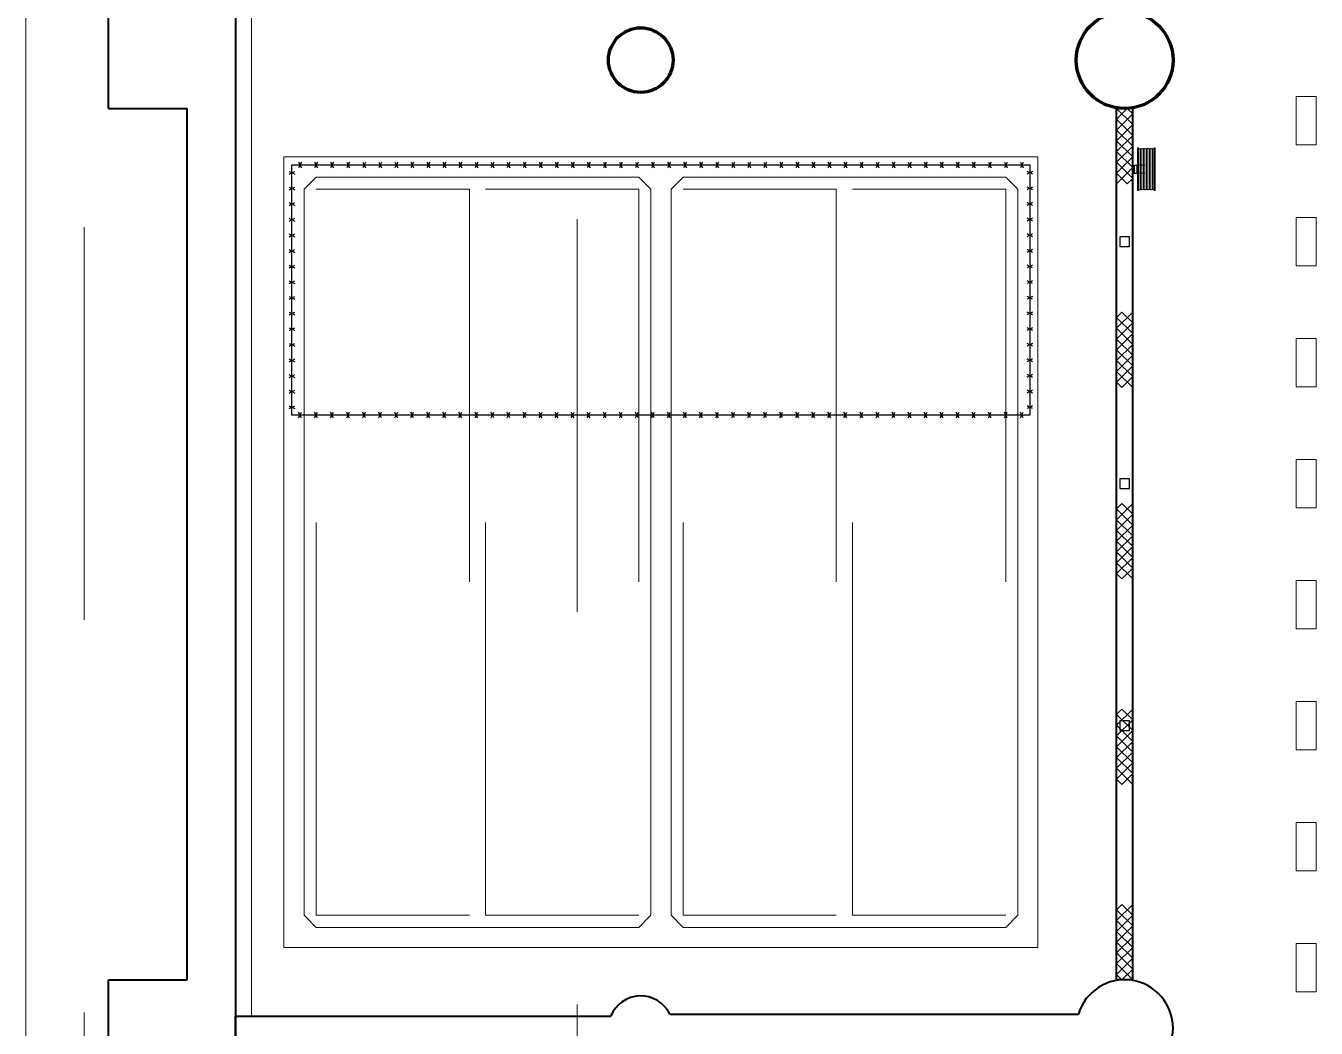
# Model space of a CAD drawing. Header units: metres. Extents: x 1807 to 3745, y 842 to 1968.
# Drawn here: x 3364.38 to 3380.38, y 1596 to 1608.42 of the extents above; entities that cross this region are included whole.
import ezdxf

# ---------------------------------------------------------------- set-up
doc = ezdxf.new("R2010")
doc.units = ezdxf.units.M
doc.header["$MEASUREMENT"] = 0
doc.linetypes.add('DGN1', pattern=[7.299439, 0, -7.299439])
doc.linetypes.add('DGN2', pattern=[9.732586, 4.866293, -4.866293])
doc.layers.add('Level 1', color=7, linetype='Continuous', lineweight=0)

msp = doc.modelspace()

# ---------------------------------------------------------------- linework, layer by layer
at = {"layer": 'Level 1', "color": 7, "linetype": 'DGN2', "lineweight": 0}
for p, q in [((3371.21, 1542.766), (3371.21, 1765.49)), ((3367.975, 1606.4), (3369.875, 1606.4)), ((3367.975, 1597.4), (3367.975, 1606.4)), ((3369.875, 1606.4), (3369.875, 1597.4)), ((3370.075, 1606.4), (3371.975, 1606.4)), ((3370.075, 1597.4), (3370.075, 1606.4)), ((3371.975, 1606.4), (3371.975, 1597.4)), ((3372.525, 1606.4), (3374.425, 1606.4)), ((3372.525, 1597.4), (3372.525, 1606.4)), ((3374.425, 1606.4), (3374.425, 1597.4)), ((3374.625, 1606.4), (3376.525, 1606.4)), ((3374.625, 1597.4), (3374.625, 1606.4)), ((3376.525, 1606.4), (3376.525, 1597.4)), ((3369.875, 1597.4), (3367.975, 1597.4)), ((3371.975, 1597.4), (3370.075, 1597.4)), ((3374.425, 1597.4), (3372.525, 1597.4)), ((3376.525, 1597.4), (3374.625, 1597.4))]:
    msp.add_line(p, q, dxfattribs=at)
at = {"layer": 'Level 1', "color": 7, "linetype": 'DGN2', "lineweight": 13}
msp.add_line((3365.1, 1761.65), (3365.1, 1536.741), dxfattribs=at)
at = {"layer": 'Level 1', "color": 7, "linetype": 'Continuous', "lineweight": 13}
for p, q in [((3364.375, 1537.239), (3364.375, 1657.425)), ((3378.159, 1606.383), (3378.159, 1606.913)), ((3378.159, 1606.913), (3378.173, 1606.913)), ((3378.173, 1606.913), (3378.173, 1606.383)), ((3378.364, 1606.383), (3378.364, 1606.913)), ((3378.364, 1606.913), (3378.379, 1606.913)), ((3378.379, 1606.913), (3378.379, 1606.383)), ((3367.575, 1606.8), (3376.925, 1606.8)), ((3367.575, 1597), (3367.575, 1606.8)), ((3376.925, 1606.8), (3376.925, 1597)), ((3367.825, 1606.4), (3367.975, 1606.55)), ((3367.825, 1597.4), (3367.825, 1606.4)), ((3367.975, 1606.55), (3371.975, 1606.55)), ((3371.975, 1606.55), (3372.125, 1606.4)), ((3372.125, 1606.4), (3372.125, 1597.4)), ((3372.375, 1606.4), (3372.525, 1606.55)), ((3372.375, 1597.4), (3372.375, 1606.4)), ((3372.525, 1606.55), (3376.525, 1606.55)), ((3376.525, 1606.55), (3376.675, 1606.4)), ((3376.675, 1606.4), (3376.675, 1597.4)), ((3378.173, 1606.383), (3378.159, 1606.383)), ((3378.379, 1606.383), (3378.364, 1606.383)), ((3367.975, 1597.25), (3367.825, 1597.4)), ((3372.125, 1597.4), (3371.975, 1597.25)), ((3372.525, 1597.25), (3372.375, 1597.4)), ((3376.675, 1597.4), (3376.525, 1597.25)), ((3371.975, 1597.25), (3367.975, 1597.25)), ((3376.525, 1597.25), (3372.525, 1597.25)), ((3376.925, 1597), (3367.575, 1597))]:
    msp.add_line(p, q, dxfattribs=at)
at = {"layer": 'Level 1', "color": 7, "linetype": 'Continuous', "lineweight": 40}
for p, q in [((3366.975, 1655.025), (3366.975, 1536.2)), ((3365.4, 1607.4), (3365.4, 1608.6)), ((3365.4, 1607.4), (3366.375, 1607.4)), ((3366.375, 1596.6), (3366.375, 1607.4)), ((3378.1, 1607.4), (3377.9, 1607.4)), ((3377.9, 1596.6), (3377.9, 1607.4)), ((3378.1, 1596.6), (3378.1, 1607.4)), ((3365.4, 1596.6), (3366.375, 1596.6)), ((3365.4, 1595.4), (3365.4, 1596.6)), ((3378.1, 1596.6), (3377.9, 1596.6)), ((3372.36, 1596.175), (3377.426, 1596.175)), ((3366.975, 1595.85), (3366.975, 1596.15)), ((3366.975, 1596.15), (3371.629, 1596.15))]:
    msp.add_line(p, q, dxfattribs=at)
at = {"layer": 'Level 1', "color": 7, "linetype": 'Continuous', "lineweight": 0}
for p, q in [((3367.175, 1631.9), (3367.175, 1596.15)), ((3380.125, 1607.55), (3380.375, 1607.55)), ((3380.125, 1606.95), (3380.125, 1607.55)), ((3380.375, 1607.55), (3380.375, 1606.95)), ((3377.9, 1607.4), (3378.1, 1607.2)), ((3378.033, 1607.4), (3377.9, 1607.267)), ((3378.1, 1607.333), (3378.033, 1607.4)), ((3377.9, 1607.133), (3378.1, 1607.333)), ((3377.9, 1607.267), (3378.1, 1607.067)), ((3378.1, 1607.2), (3377.9, 1607)), ((3378.1, 1606.933), (3377.9, 1607.133)), ((3378.1, 1607.067), (3377.9, 1606.867)), ((3377.9, 1607), (3378.1, 1606.8)), ((3377.9, 1606.733), (3378.1, 1606.933)), ((3378.177, 1606.893), (3378.177, 1606.403)), ((3378.196, 1606.893), (3378.196, 1606.403)), ((3378.214, 1606.893), (3378.214, 1606.403)), ((3378.233, 1606.893), (3378.233, 1606.403)), ((3378.251, 1606.89), (3378.251, 1606.403)), ((3378.251, 1606.89), (3378.251, 1606.403)), ((3378.27, 1606.893), (3378.27, 1606.403)), ((3378.288, 1606.893), (3378.288, 1606.403)), ((3378.307, 1606.893), (3378.307, 1606.403)), ((3378.326, 1606.893), (3378.326, 1606.403)), ((3378.344, 1606.893), (3378.344, 1606.403)), ((3378.363, 1606.893), (3378.363, 1606.403)), ((3380.375, 1606.95), (3380.125, 1606.95)), ((3377.9, 1606.867), (3378.1, 1606.667)), ((3378.1, 1606.8), (3377.9, 1606.6)), ((3378.1, 1606.533), (3377.9, 1606.733)), ((3378.1, 1606.667), (3377.9, 1606.467)), ((3377.9, 1606.6), (3378.033, 1606.467)), ((3378.033, 1606.467), (3378.1, 1606.533)), ((3380.125, 1606.05), (3380.375, 1606.05)), ((3380.125, 1605.45), (3380.125, 1606.05)), ((3380.375, 1606.05), (3380.375, 1605.45)), ((3380.375, 1605.45), (3380.125, 1605.45)), ((3377.967, 1604.876), (3377.9, 1604.809)), ((3377.9, 1604.676), (3378.1, 1604.876)), ((3377.9, 1604.809), (3378.1, 1604.609)), ((3378.1, 1604.742), (3377.967, 1604.876)), ((3377.9, 1604.542), (3378.1, 1604.742)), ((3378.1, 1604.476), (3377.9, 1604.676)), ((3378.1, 1604.609), (3377.9, 1604.409)), ((3378.1, 1604.342), (3377.9, 1604.542)), ((3380.125, 1604.55), (3380.375, 1604.55)), ((3380.125, 1603.95), (3380.125, 1604.55)), ((3380.375, 1604.55), (3380.375, 1603.95)), ((3377.9, 1604.276), (3378.1, 1604.476)), ((3377.9, 1604.409), (3378.1, 1604.209)), ((3377.9, 1604.142), (3378.1, 1604.342)), ((3378.1, 1604.076), (3377.9, 1604.276)), ((3378.1, 1604.209), (3377.9, 1604.009)), ((3378.1, 1603.942), (3377.9, 1604.142)), ((3377.9, 1604.009), (3377.967, 1603.942)), ((3377.967, 1603.942), (3378.1, 1604.076)), ((3380.375, 1603.95), (3380.125, 1603.95)), ((3380.125, 1603.05), (3380.375, 1603.05)), ((3380.125, 1602.45), (3380.125, 1603.05)), ((3380.375, 1603.05), (3380.375, 1602.45)), ((3377.967, 1602.503), (3377.9, 1602.437)), ((3377.9, 1602.303), (3378.1, 1602.503)), ((3377.9, 1602.437), (3378.1, 1602.236)), ((3378.1, 1602.37), (3377.967, 1602.503)), ((3380.375, 1602.45), (3380.125, 1602.45)), ((3377.9, 1602.17), (3378.1, 1602.37)), ((3378.1, 1602.103), (3377.9, 1602.303)), ((3378.1, 1602.236), (3377.9, 1602.036)), ((3378.1, 1601.97), (3377.9, 1602.17)), ((3377.9, 1601.903), (3378.1, 1602.103)), ((3377.9, 1602.036), (3378.1, 1601.836)), ((3377.9, 1601.77), (3378.1, 1601.97)), ((3378.1, 1601.703), (3377.9, 1601.903)), ((3378.1, 1601.836), (3377.9, 1601.637)), ((3378.1, 1601.57), (3377.9, 1601.77)), ((3377.9, 1601.637), (3377.967, 1601.57)), ((3377.967, 1601.57), (3378.1, 1601.703)), ((3380.125, 1601.55), (3380.375, 1601.55)), ((3380.125, 1600.95), (3380.125, 1601.55)), ((3380.375, 1601.55), (3380.375, 1600.95)), ((3380.375, 1600.95), (3380.125, 1600.95)), ((3380.125, 1600.05), (3380.375, 1600.05)), ((3380.125, 1599.45), (3380.125, 1600.05)), ((3380.375, 1600.05), (3380.375, 1599.45)), ((3377.967, 1599.955), (3377.9, 1599.888)), ((3377.9, 1599.755), (3378.1, 1599.955)), ((3377.9, 1599.888), (3378.1, 1599.688)), ((3378.1, 1599.822), (3377.967, 1599.955)), ((3377.9, 1599.622), (3378.1, 1599.822)), ((3378.1, 1599.555), (3377.9, 1599.755)), ((3378.1, 1599.688), (3377.9, 1599.488)), ((3378.1, 1599.422), (3377.9, 1599.622)), ((3377.9, 1599.355), (3378.1, 1599.555)), ((3377.9, 1599.488), (3378.1, 1599.288)), ((3377.9, 1599.222), (3378.1, 1599.422)), ((3380.375, 1599.45), (3380.125, 1599.45)), ((3378.1, 1599.155), (3377.9, 1599.355)), ((3378.1, 1599.288), (3377.9, 1599.088)), ((3378.1, 1599.022), (3377.9, 1599.222)), ((3377.9, 1599.088), (3377.967, 1599.022)), ((3377.967, 1599.022), (3378.1, 1599.155)), ((3380.125, 1598.55), (3380.375, 1598.55)), ((3380.125, 1597.95), (3380.125, 1598.55)), ((3380.375, 1598.55), (3380.375, 1597.95)), ((3380.375, 1597.95), (3380.125, 1597.95)), ((3377.967, 1597.533), (3377.9, 1597.467)), ((3377.9, 1597.333), (3378.1, 1597.533)), ((3377.9, 1597.467), (3378.1, 1597.267)), ((3378.1, 1597.4), (3377.967, 1597.533)), ((3377.9, 1597.2), (3378.1, 1597.4)), ((3378.1, 1597.133), (3377.9, 1597.333)), ((3378.1, 1597.267), (3377.9, 1597.067)), ((3378.1, 1597), (3377.9, 1597.2)), ((3377.9, 1596.933), (3378.1, 1597.133)), ((3377.9, 1597.067), (3378.1, 1596.867)), ((3377.9, 1596.8), (3378.1, 1597)), ((3380.125, 1597.05), (3380.375, 1597.05)), ((3380.125, 1596.45), (3380.125, 1597.05)), ((3380.375, 1597.05), (3380.375, 1596.45)), ((3378.1, 1596.733), (3377.9, 1596.933)), ((3378.1, 1596.867), (3377.9, 1596.667)), ((3378.1, 1596.6), (3377.9, 1596.8)), ((3377.9, 1596.667), (3377.967, 1596.6)), ((3377.967, 1596.6), (3378.1, 1596.733)), ((3380.375, 1596.45), (3380.125, 1596.45))]:
    msp.add_line(p, q, dxfattribs=at)
at = {"layer": 'Level 1', "color": 7, "linetype": 'Continuous', "lineweight": 30}
for p, q in [((3367.757, 1606.734), (3367.772, 1606.708)), ((3367.792, 1606.734), (3367.777, 1606.708)), ((3367.956, 1606.734), (3367.971, 1606.708)), ((3367.991, 1606.734), (3367.976, 1606.708)), ((3368.155, 1606.734), (3368.17, 1606.708)), ((3368.19, 1606.734), (3368.175, 1606.708)), ((3368.354, 1606.734), (3368.369, 1606.708)), ((3368.389, 1606.734), (3368.374, 1606.708)), ((3368.553, 1606.734), (3368.567, 1606.708)), ((3368.588, 1606.734), (3368.573, 1606.708)), ((3368.751, 1606.734), (3368.766, 1606.708)), ((3368.787, 1606.734), (3368.772, 1606.708)), ((3368.95, 1606.734), (3368.965, 1606.708)), ((3368.986, 1606.734), (3368.971, 1606.708)), ((3369.149, 1606.734), (3369.164, 1606.708)), ((3369.184, 1606.734), (3369.17, 1606.708)), ((3369.348, 1606.734), (3369.363, 1606.708)), ((3369.383, 1606.734), (3369.368, 1606.708)), ((3369.547, 1606.734), (3369.562, 1606.708)), ((3369.582, 1606.734), (3369.567, 1606.708)), ((3369.746, 1606.734), (3369.761, 1606.708)), ((3369.781, 1606.734), (3369.766, 1606.708)), ((3369.945, 1606.734), (3369.96, 1606.708)), ((3369.98, 1606.734), (3369.965, 1606.708)), ((3370.144, 1606.734), (3370.159, 1606.708)), ((3370.179, 1606.734), (3370.164, 1606.708)), ((3370.343, 1606.734), (3370.358, 1606.708)), ((3370.378, 1606.734), (3370.363, 1606.708)), ((3370.542, 1606.734), (3370.557, 1606.708)), ((3370.577, 1606.734), (3370.562, 1606.708)), ((3370.741, 1606.734), (3370.755, 1606.708)), ((3370.776, 1606.734), (3370.761, 1606.708)), ((3370.939, 1606.734), (3370.954, 1606.708)), ((3370.975, 1606.734), (3370.96, 1606.708)), ((3371.138, 1606.734), (3371.153, 1606.708)), ((3371.174, 1606.734), (3371.159, 1606.708)), ((3371.337, 1606.734), (3371.352, 1606.708)), ((3371.372, 1606.734), (3371.358, 1606.708)), ((3371.536, 1606.734), (3371.551, 1606.708)), ((3371.571, 1606.734), (3371.556, 1606.708)), ((3371.735, 1606.734), (3371.75, 1606.708)), ((3371.77, 1606.734), (3371.755, 1606.708)), ((3371.934, 1606.734), (3371.949, 1606.708)), ((3371.969, 1606.734), (3371.954, 1606.708)), ((3372.133, 1606.734), (3372.148, 1606.708)), ((3372.168, 1606.734), (3372.153, 1606.708)), ((3372.332, 1606.734), (3372.347, 1606.708)), ((3372.367, 1606.734), (3372.352, 1606.708)), ((3372.531, 1606.734), (3372.546, 1606.708)), ((3372.566, 1606.734), (3372.551, 1606.708)), ((3372.73, 1606.734), (3372.745, 1606.708)), ((3372.765, 1606.734), (3372.75, 1606.708)), ((3372.929, 1606.734), (3372.944, 1606.708)), ((3372.964, 1606.734), (3372.949, 1606.708)), ((3373.128, 1606.734), (3373.142, 1606.708)), ((3373.163, 1606.734), (3373.148, 1606.708)), ((3373.326, 1606.734), (3373.341, 1606.708)), ((3373.362, 1606.734), (3373.347, 1606.708)), ((3373.525, 1606.734), (3373.54, 1606.708)), ((3373.561, 1606.734), (3373.546, 1606.708)), ((3373.724, 1606.734), (3373.739, 1606.708)), ((3373.759, 1606.734), (3373.745, 1606.708)), ((3373.923, 1606.734), (3373.938, 1606.708)), ((3373.958, 1606.734), (3373.943, 1606.708)), ((3374.122, 1606.734), (3374.137, 1606.708)), ((3374.157, 1606.734), (3374.142, 1606.708)), ((3374.321, 1606.734), (3374.336, 1606.708)), ((3374.356, 1606.734), (3374.341, 1606.708)), ((3374.52, 1606.734), (3374.535, 1606.708)), ((3374.555, 1606.734), (3374.54, 1606.708)), ((3374.719, 1606.734), (3374.734, 1606.708)), ((3374.754, 1606.734), (3374.739, 1606.708)), ((3374.918, 1606.734), (3374.933, 1606.708)), ((3374.953, 1606.734), (3374.938, 1606.708)), ((3375.117, 1606.734), (3375.132, 1606.708)), ((3375.152, 1606.734), (3375.137, 1606.708)), ((3375.316, 1606.734), (3375.33, 1606.708)), ((3375.351, 1606.734), (3375.336, 1606.708)), ((3375.514, 1606.734), (3375.529, 1606.708)), ((3375.55, 1606.734), (3375.535, 1606.708)), ((3375.713, 1606.734), (3375.728, 1606.708)), ((3375.749, 1606.734), (3375.734, 1606.708)), ((3375.912, 1606.734), (3375.927, 1606.708)), ((3375.947, 1606.734), (3375.933, 1606.708)), ((3376.111, 1606.734), (3376.126, 1606.708)), ((3376.146, 1606.734), (3376.131, 1606.708)), ((3376.31, 1606.734), (3376.325, 1606.708)), ((3376.345, 1606.734), (3376.33, 1606.708)), ((3376.509, 1606.734), (3376.524, 1606.708)), ((3376.544, 1606.734), (3376.529, 1606.708)), ((3376.708, 1606.734), (3376.723, 1606.708)), ((3376.743, 1606.734), (3376.728, 1606.708)), ((3367.641, 1606.62), (3367.667, 1606.606)), ((3367.641, 1606.586), (3367.667, 1606.601)), ((3367.667, 1606.606), (3367.683, 1606.606)), ((3367.667, 1606.601), (3367.683, 1606.601)), ((3367.675, 1606.7), (3376.825, 1606.7)), ((3367.675, 1603.6), (3367.675, 1606.7)), ((3367.683, 1606.606), (3367.709, 1606.62)), ((3367.683, 1606.601), (3367.709, 1606.586)), ((3367.772, 1606.692), (3367.757, 1606.666)), ((3367.772, 1606.708), (3367.772, 1606.692)), ((3367.777, 1606.708), (3367.777, 1606.692)), ((3367.777, 1606.692), (3367.792, 1606.666)), ((3367.971, 1606.692), (3367.956, 1606.666)), ((3367.971, 1606.708), (3367.971, 1606.692)), ((3367.976, 1606.708), (3367.976, 1606.692)), ((3367.976, 1606.692), (3367.991, 1606.666)), ((3368.17, 1606.692), (3368.155, 1606.666)), ((3368.17, 1606.708), (3368.17, 1606.692)), ((3368.175, 1606.708), (3368.175, 1606.692)), ((3368.175, 1606.692), (3368.19, 1606.666)), ((3368.369, 1606.692), (3368.354, 1606.666)), ((3368.369, 1606.708), (3368.369, 1606.692)), ((3368.374, 1606.708), (3368.374, 1606.692)), ((3368.374, 1606.692), (3368.389, 1606.666)), ((3368.567, 1606.692), (3368.553, 1606.666)), ((3368.567, 1606.708), (3368.567, 1606.692)), ((3368.573, 1606.708), (3368.573, 1606.692)), ((3368.573, 1606.692), (3368.588, 1606.666)), ((3368.766, 1606.692), (3368.751, 1606.666)), ((3368.766, 1606.708), (3368.766, 1606.692)), ((3368.772, 1606.708), (3368.772, 1606.692)), ((3368.772, 1606.692), (3368.787, 1606.666)), ((3368.965, 1606.692), (3368.95, 1606.666)), ((3368.965, 1606.708), (3368.965, 1606.692)), ((3368.971, 1606.708), (3368.971, 1606.692)), ((3368.971, 1606.692), (3368.986, 1606.666)), ((3369.164, 1606.692), (3369.149, 1606.666)), ((3369.164, 1606.708), (3369.164, 1606.692)), ((3369.17, 1606.708), (3369.17, 1606.692)), ((3369.17, 1606.692), (3369.184, 1606.666)), ((3369.363, 1606.692), (3369.348, 1606.666)), ((3369.363, 1606.708), (3369.363, 1606.692)), ((3369.368, 1606.708), (3369.368, 1606.692)), ((3369.368, 1606.692), (3369.383, 1606.666)), ((3369.562, 1606.692), (3369.547, 1606.666)), ((3369.562, 1606.708), (3369.562, 1606.692)), ((3369.567, 1606.708), (3369.567, 1606.692)), ((3369.567, 1606.692), (3369.582, 1606.666)), ((3369.761, 1606.692), (3369.746, 1606.666)), ((3369.761, 1606.708), (3369.761, 1606.692)), ((3369.766, 1606.708), (3369.766, 1606.692)), ((3369.766, 1606.692), (3369.781, 1606.666)), ((3369.96, 1606.692), (3369.945, 1606.666)), ((3369.96, 1606.708), (3369.96, 1606.692)), ((3369.965, 1606.708), (3369.965, 1606.692)), ((3369.965, 1606.692), (3369.98, 1606.666)), ((3370.159, 1606.692), (3370.144, 1606.666)), ((3370.159, 1606.708), (3370.159, 1606.692)), ((3370.164, 1606.708), (3370.164, 1606.692)), ((3370.164, 1606.692), (3370.179, 1606.666)), ((3370.358, 1606.692), (3370.343, 1606.666)), ((3370.358, 1606.708), (3370.358, 1606.692)), ((3370.363, 1606.708), (3370.363, 1606.692)), ((3370.363, 1606.692), (3370.378, 1606.666)), ((3370.557, 1606.692), (3370.542, 1606.666)), ((3370.557, 1606.708), (3370.557, 1606.692)), ((3370.562, 1606.708), (3370.562, 1606.692)), ((3370.562, 1606.692), (3370.577, 1606.666)), ((3370.755, 1606.692), (3370.741, 1606.666)), ((3370.755, 1606.708), (3370.755, 1606.692)), ((3370.761, 1606.708), (3370.761, 1606.692)), ((3370.761, 1606.692), (3370.776, 1606.666)), ((3370.954, 1606.692), (3370.939, 1606.666)), ((3370.954, 1606.708), (3370.954, 1606.692)), ((3370.96, 1606.708), (3370.96, 1606.692)), ((3370.96, 1606.692), (3370.975, 1606.666)), ((3371.153, 1606.692), (3371.138, 1606.666)), ((3371.153, 1606.708), (3371.153, 1606.692)), ((3371.159, 1606.708), (3371.159, 1606.692)), ((3371.159, 1606.692), (3371.174, 1606.666)), ((3371.352, 1606.692), (3371.337, 1606.666)), ((3371.352, 1606.708), (3371.352, 1606.692)), ((3371.358, 1606.708), (3371.358, 1606.692)), ((3371.358, 1606.692), (3371.372, 1606.666)), ((3371.551, 1606.692), (3371.536, 1606.666)), ((3371.551, 1606.708), (3371.551, 1606.692)), ((3371.556, 1606.708), (3371.556, 1606.692)), ((3371.556, 1606.692), (3371.571, 1606.666)), ((3371.75, 1606.692), (3371.735, 1606.666)), ((3371.75, 1606.708), (3371.75, 1606.692)), ((3371.755, 1606.708), (3371.755, 1606.692)), ((3371.755, 1606.692), (3371.77, 1606.666)), ((3371.949, 1606.692), (3371.934, 1606.666)), ((3371.949, 1606.708), (3371.949, 1606.692)), ((3371.954, 1606.708), (3371.954, 1606.692)), ((3371.954, 1606.692), (3371.969, 1606.666)), ((3372.148, 1606.692), (3372.133, 1606.666)), ((3372.148, 1606.708), (3372.148, 1606.692)), ((3372.153, 1606.708), (3372.153, 1606.692)), ((3372.153, 1606.692), (3372.168, 1606.666)), ((3372.347, 1606.692), (3372.332, 1606.666)), ((3372.347, 1606.708), (3372.347, 1606.692)), ((3372.352, 1606.708), (3372.352, 1606.692)), ((3372.352, 1606.692), (3372.367, 1606.666)), ((3372.546, 1606.692), (3372.531, 1606.666)), ((3372.546, 1606.708), (3372.546, 1606.692)), ((3372.551, 1606.708), (3372.551, 1606.692)), ((3372.551, 1606.692), (3372.566, 1606.666)), ((3372.745, 1606.692), (3372.73, 1606.666)), ((3372.745, 1606.708), (3372.745, 1606.692)), ((3372.75, 1606.708), (3372.75, 1606.692)), ((3372.75, 1606.692), (3372.765, 1606.666)), ((3372.944, 1606.692), (3372.929, 1606.666)), ((3372.944, 1606.708), (3372.944, 1606.692)), ((3372.949, 1606.708), (3372.949, 1606.692)), ((3372.949, 1606.692), (3372.964, 1606.666)), ((3373.142, 1606.692), (3373.128, 1606.666)), ((3373.142, 1606.708), (3373.142, 1606.692)), ((3373.148, 1606.708), (3373.148, 1606.692)), ((3373.148, 1606.692), (3373.163, 1606.666)), ((3373.341, 1606.692), (3373.326, 1606.666)), ((3373.341, 1606.708), (3373.341, 1606.692)), ((3373.347, 1606.708), (3373.347, 1606.692)), ((3373.347, 1606.692), (3373.362, 1606.666)), ((3373.54, 1606.692), (3373.525, 1606.666)), ((3373.54, 1606.708), (3373.54, 1606.692)), ((3373.546, 1606.708), (3373.546, 1606.692)), ((3373.546, 1606.692), (3373.561, 1606.666)), ((3373.739, 1606.692), (3373.724, 1606.666)), ((3373.739, 1606.708), (3373.739, 1606.692)), ((3373.745, 1606.708), (3373.745, 1606.692)), ((3373.745, 1606.692), (3373.759, 1606.666)), ((3373.938, 1606.692), (3373.923, 1606.666)), ((3373.938, 1606.708), (3373.938, 1606.692)), ((3373.943, 1606.708), (3373.943, 1606.692)), ((3373.943, 1606.692), (3373.958, 1606.666)), ((3374.137, 1606.692), (3374.122, 1606.666)), ((3374.137, 1606.708), (3374.137, 1606.692)), ((3374.142, 1606.708), (3374.142, 1606.692)), ((3374.142, 1606.692), (3374.157, 1606.666)), ((3374.336, 1606.692), (3374.321, 1606.666)), ((3374.336, 1606.708), (3374.336, 1606.692)), ((3374.341, 1606.708), (3374.341, 1606.692)), ((3374.341, 1606.692), (3374.356, 1606.666)), ((3374.535, 1606.692), (3374.52, 1606.666)), ((3374.535, 1606.708), (3374.535, 1606.692)), ((3374.54, 1606.708), (3374.54, 1606.692)), ((3374.54, 1606.692), (3374.555, 1606.666)), ((3374.734, 1606.692), (3374.719, 1606.666)), ((3374.734, 1606.708), (3374.734, 1606.692)), ((3374.739, 1606.708), (3374.739, 1606.692)), ((3374.739, 1606.692), (3374.754, 1606.666)), ((3374.933, 1606.692), (3374.918, 1606.666)), ((3374.933, 1606.708), (3374.933, 1606.692)), ((3374.938, 1606.708), (3374.938, 1606.692)), ((3374.938, 1606.692), (3374.953, 1606.666)), ((3375.132, 1606.692), (3375.117, 1606.666)), ((3375.132, 1606.708), (3375.132, 1606.692)), ((3375.137, 1606.708), (3375.137, 1606.692)), ((3375.137, 1606.692), (3375.152, 1606.666)), ((3375.33, 1606.692), (3375.316, 1606.666)), ((3375.33, 1606.708), (3375.33, 1606.692)), ((3375.336, 1606.708), (3375.336, 1606.692)), ((3375.336, 1606.692), (3375.351, 1606.666)), ((3375.529, 1606.692), (3375.514, 1606.666)), ((3375.529, 1606.708), (3375.529, 1606.692)), ((3375.535, 1606.708), (3375.535, 1606.692)), ((3375.535, 1606.692), (3375.55, 1606.666)), ((3375.728, 1606.692), (3375.713, 1606.666)), ((3375.728, 1606.708), (3375.728, 1606.692)), ((3375.734, 1606.708), (3375.734, 1606.692)), ((3375.734, 1606.692), (3375.749, 1606.666)), ((3375.927, 1606.692), (3375.912, 1606.666)), ((3375.927, 1606.708), (3375.927, 1606.692)), ((3375.933, 1606.708), (3375.933, 1606.692)), ((3375.933, 1606.692), (3375.947, 1606.666)), ((3376.126, 1606.692), (3376.111, 1606.666)), ((3376.126, 1606.708), (3376.126, 1606.692)), ((3376.131, 1606.708), (3376.131, 1606.692)), ((3376.131, 1606.692), (3376.146, 1606.666)), ((3376.325, 1606.692), (3376.31, 1606.666)), ((3376.325, 1606.708), (3376.325, 1606.692)), ((3376.33, 1606.708), (3376.33, 1606.692)), ((3376.33, 1606.692), (3376.345, 1606.666)), ((3376.524, 1606.692), (3376.509, 1606.666)), ((3376.524, 1606.708), (3376.524, 1606.692)), ((3376.529, 1606.708), (3376.529, 1606.692)), ((3376.529, 1606.692), (3376.544, 1606.666)), ((3376.723, 1606.692), (3376.708, 1606.666)), ((3376.723, 1606.708), (3376.723, 1606.692)), ((3376.728, 1606.708), (3376.728, 1606.692)), ((3376.728, 1606.692), (3376.743, 1606.666)), ((3376.817, 1606.606), (3376.791, 1606.62)), ((3376.817, 1606.601), (3376.791, 1606.586)), ((3376.833, 1606.606), (3376.817, 1606.606)), ((3376.833, 1606.601), (3376.817, 1606.601)), ((3376.825, 1606.7), (3376.825, 1603.6)), ((3376.859, 1606.62), (3376.833, 1606.606)), ((3376.859, 1606.586), (3376.833, 1606.601)), ((3378.124, 1606.596), (3378.124, 1606.698)), ((3378.124, 1606.698), (3378.153, 1606.698)), ((3378.153, 1606.596), (3378.124, 1606.596)), ((3378.153, 1606.698), (3378.153, 1606.596)), ((3367.641, 1606.427), (3367.667, 1606.412)), ((3367.641, 1606.392), (3367.667, 1606.407)), ((3367.667, 1606.412), (3367.683, 1606.412)), ((3367.667, 1606.407), (3367.683, 1606.407)), ((3367.683, 1606.412), (3367.709, 1606.427)), ((3367.683, 1606.407), (3367.709, 1606.392)), ((3376.817, 1606.412), (3376.791, 1606.427)), ((3376.817, 1606.407), (3376.791, 1606.392)), ((3376.833, 1606.412), (3376.817, 1606.412)), ((3376.833, 1606.407), (3376.817, 1606.407)), ((3376.859, 1606.427), (3376.833, 1606.412)), ((3376.859, 1606.392), (3376.833, 1606.407)), ((3367.641, 1606.233), (3367.667, 1606.218)), ((3367.641, 1606.198), (3367.667, 1606.213)), ((3367.667, 1606.218), (3367.683, 1606.218)), ((3367.667, 1606.213), (3367.683, 1606.213)), ((3367.683, 1606.218), (3367.709, 1606.233)), ((3367.683, 1606.213), (3367.709, 1606.198)), ((3376.817, 1606.218), (3376.791, 1606.233)), ((3376.817, 1606.213), (3376.791, 1606.198)), ((3376.833, 1606.218), (3376.817, 1606.218)), ((3376.833, 1606.213), (3376.817, 1606.213)), ((3376.859, 1606.233), (3376.833, 1606.218)), ((3376.859, 1606.198), (3376.833, 1606.213)), ((3367.641, 1606.039), (3367.667, 1606.024)), ((3367.641, 1606.005), (3367.667, 1606.019)), ((3367.667, 1606.024), (3367.683, 1606.024)), ((3367.667, 1606.019), (3367.683, 1606.019)), ((3367.683, 1606.024), (3367.709, 1606.039)), ((3367.683, 1606.019), (3367.709, 1606.005)), ((3376.817, 1606.024), (3376.791, 1606.039)), ((3376.817, 1606.019), (3376.791, 1606.005)), ((3376.833, 1606.024), (3376.817, 1606.024)), ((3376.833, 1606.019), (3376.817, 1606.019)), ((3376.859, 1606.039), (3376.833, 1606.024)), ((3376.859, 1606.005), (3376.833, 1606.019)), ((3367.641, 1605.845), (3367.667, 1605.831)), ((3367.641, 1605.811), (3367.667, 1605.826)), ((3367.667, 1605.831), (3367.683, 1605.831)), ((3367.667, 1605.826), (3367.683, 1605.826)), ((3367.683, 1605.831), (3367.709, 1605.845)), ((3367.683, 1605.826), (3367.709, 1605.811)), ((3376.817, 1605.831), (3376.791, 1605.845)), ((3376.817, 1605.826), (3376.791, 1605.811)), ((3376.833, 1605.831), (3376.817, 1605.831)), ((3376.833, 1605.826), (3376.817, 1605.826)), ((3376.859, 1605.845), (3376.833, 1605.831)), ((3376.859, 1605.811), (3376.833, 1605.826)), ((3378.06, 1605.81), (3377.94, 1605.81)), ((3377.94, 1605.81), (3377.94, 1605.69)), ((3378.06, 1605.69), (3378.06, 1605.81)), ((3367.641, 1605.652), (3367.667, 1605.637)), ((3367.641, 1605.617), (3367.667, 1605.632)), ((3367.667, 1605.637), (3367.683, 1605.637)), ((3367.667, 1605.632), (3367.683, 1605.632)), ((3367.683, 1605.637), (3367.709, 1605.652)), ((3367.683, 1605.632), (3367.709, 1605.617)), ((3376.817, 1605.637), (3376.791, 1605.652)), ((3376.817, 1605.632), (3376.791, 1605.617)), ((3376.833, 1605.637), (3376.817, 1605.637)), ((3376.833, 1605.632), (3376.817, 1605.632)), ((3376.859, 1605.652), (3376.833, 1605.637)), ((3376.859, 1605.617), (3376.833, 1605.632)), ((3377.94, 1605.69), (3378.06, 1605.69)), ((3367.641, 1605.458), (3367.667, 1605.443)), ((3367.667, 1605.443), (3367.683, 1605.443)), ((3367.683, 1605.443), (3367.709, 1605.458)), ((3376.817, 1605.443), (3376.791, 1605.458)), ((3376.833, 1605.443), (3376.817, 1605.443)), ((3376.859, 1605.458), (3376.833, 1605.443)), ((3367.641, 1605.423), (3367.667, 1605.438)), ((3367.667, 1605.438), (3367.683, 1605.438)), ((3367.683, 1605.438), (3367.709, 1605.423)), ((3376.817, 1605.438), (3376.791, 1605.423)), ((3376.833, 1605.438), (3376.817, 1605.438)), ((3376.859, 1605.423), (3376.833, 1605.438)), ((3367.641, 1605.264), (3367.667, 1605.249)), ((3367.641, 1605.23), (3367.667, 1605.244)), ((3367.667, 1605.249), (3367.683, 1605.249)), ((3367.667, 1605.244), (3367.683, 1605.244)), ((3367.683, 1605.249), (3367.709, 1605.264)), ((3367.683, 1605.244), (3367.709, 1605.23)), ((3376.817, 1605.249), (3376.791, 1605.264)), ((3376.817, 1605.244), (3376.791, 1605.23)), ((3376.833, 1605.249), (3376.817, 1605.249)), ((3376.833, 1605.244), (3376.817, 1605.244)), ((3376.859, 1605.264), (3376.833, 1605.249)), ((3376.859, 1605.23), (3376.833, 1605.244)), ((3367.641, 1605.07), (3367.667, 1605.056)), ((3367.641, 1605.036), (3367.667, 1605.051)), ((3367.667, 1605.056), (3367.683, 1605.056)), ((3367.667, 1605.051), (3367.683, 1605.051)), ((3367.683, 1605.056), (3367.709, 1605.07)), ((3367.683, 1605.051), (3367.709, 1605.036)), ((3376.817, 1605.056), (3376.791, 1605.07)), ((3376.817, 1605.051), (3376.791, 1605.036)), ((3376.833, 1605.056), (3376.817, 1605.056)), ((3376.833, 1605.051), (3376.817, 1605.051)), ((3376.859, 1605.07), (3376.833, 1605.056)), ((3376.859, 1605.036), (3376.833, 1605.051)), ((3367.641, 1604.877), (3367.667, 1604.862)), ((3367.641, 1604.842), (3367.667, 1604.857)), ((3367.667, 1604.862), (3367.683, 1604.862)), ((3367.667, 1604.857), (3367.683, 1604.857)), ((3367.683, 1604.862), (3367.709, 1604.877)), ((3367.683, 1604.857), (3367.709, 1604.842)), ((3376.817, 1604.862), (3376.791, 1604.877)), ((3376.817, 1604.857), (3376.791, 1604.842)), ((3376.833, 1604.862), (3376.817, 1604.862)), ((3376.833, 1604.857), (3376.817, 1604.857)), ((3376.859, 1604.877), (3376.833, 1604.862)), ((3376.859, 1604.842), (3376.833, 1604.857)), ((3367.641, 1604.683), (3367.667, 1604.668)), ((3367.641, 1604.648), (3367.667, 1604.663)), ((3367.667, 1604.668), (3367.683, 1604.668)), ((3367.667, 1604.663), (3367.683, 1604.663)), ((3367.683, 1604.668), (3367.709, 1604.683)), ((3367.683, 1604.663), (3367.709, 1604.648)), ((3376.817, 1604.668), (3376.791, 1604.683)), ((3376.817, 1604.663), (3376.791, 1604.648)), ((3376.833, 1604.668), (3376.817, 1604.668)), ((3376.833, 1604.663), (3376.817, 1604.663)), ((3376.859, 1604.683), (3376.833, 1604.668)), ((3376.859, 1604.648), (3376.833, 1604.663)), ((3367.641, 1604.489), (3367.667, 1604.474)), ((3367.683, 1604.474), (3367.709, 1604.489)), ((3376.817, 1604.474), (3376.791, 1604.489)), ((3376.859, 1604.489), (3376.833, 1604.474)), ((3367.641, 1604.455), (3367.667, 1604.469)), ((3367.667, 1604.474), (3367.683, 1604.474)), ((3367.667, 1604.469), (3367.683, 1604.469)), ((3367.683, 1604.469), (3367.709, 1604.455)), ((3376.817, 1604.469), (3376.791, 1604.455)), ((3376.833, 1604.474), (3376.817, 1604.474)), ((3376.833, 1604.469), (3376.817, 1604.469)), ((3376.859, 1604.455), (3376.833, 1604.469)), ((3367.641, 1604.295), (3367.667, 1604.281)), ((3367.641, 1604.261), (3367.667, 1604.276)), ((3367.667, 1604.281), (3367.683, 1604.281)), ((3367.667, 1604.276), (3367.683, 1604.276)), ((3367.683, 1604.281), (3367.709, 1604.295)), ((3367.683, 1604.276), (3367.709, 1604.261)), ((3376.817, 1604.281), (3376.791, 1604.295)), ((3376.817, 1604.276), (3376.791, 1604.261)), ((3376.833, 1604.281), (3376.817, 1604.281)), ((3376.833, 1604.276), (3376.817, 1604.276)), ((3376.859, 1604.295), (3376.833, 1604.281)), ((3376.859, 1604.261), (3376.833, 1604.276)), ((3367.641, 1604.102), (3367.667, 1604.087)), ((3367.641, 1604.067), (3367.667, 1604.082)), ((3367.667, 1604.087), (3367.683, 1604.087)), ((3367.667, 1604.082), (3367.683, 1604.082)), ((3367.683, 1604.087), (3367.709, 1604.102)), ((3367.683, 1604.082), (3367.709, 1604.067)), ((3376.817, 1604.087), (3376.791, 1604.102)), ((3376.817, 1604.082), (3376.791, 1604.067)), ((3376.833, 1604.087), (3376.817, 1604.087)), ((3376.833, 1604.082), (3376.817, 1604.082)), ((3376.859, 1604.102), (3376.833, 1604.087)), ((3376.859, 1604.067), (3376.833, 1604.082)), ((3367.641, 1603.908), (3367.667, 1603.893)), ((3367.641, 1603.873), (3367.667, 1603.888)), ((3367.667, 1603.893), (3367.683, 1603.893)), ((3367.667, 1603.888), (3367.683, 1603.888)), ((3367.683, 1603.893), (3367.709, 1603.908)), ((3367.683, 1603.888), (3367.709, 1603.873)), ((3376.817, 1603.893), (3376.791, 1603.908)), ((3376.817, 1603.888), (3376.791, 1603.873)), ((3376.833, 1603.893), (3376.817, 1603.893)), ((3376.833, 1603.888), (3376.817, 1603.888)), ((3376.859, 1603.908), (3376.833, 1603.893)), ((3376.859, 1603.873), (3376.833, 1603.888)), ((3367.641, 1603.714), (3367.667, 1603.699)), ((3367.641, 1603.68), (3367.667, 1603.694)), ((3367.667, 1603.699), (3367.683, 1603.699)), ((3367.667, 1603.694), (3367.683, 1603.694)), ((3367.683, 1603.699), (3367.709, 1603.714)), ((3367.683, 1603.694), (3367.709, 1603.68)), ((3376.817, 1603.699), (3376.791, 1603.714)), ((3376.817, 1603.694), (3376.791, 1603.68)), ((3376.833, 1603.699), (3376.817, 1603.699)), ((3376.833, 1603.694), (3376.817, 1603.694)), ((3376.859, 1603.714), (3376.833, 1603.699)), ((3376.859, 1603.68), (3376.833, 1603.694)), ((3376.825, 1603.6), (3367.675, 1603.6)), ((3367.772, 1603.608), (3367.757, 1603.634)), ((3367.757, 1603.566), (3367.772, 1603.592)), ((3367.772, 1603.592), (3367.772, 1603.608)), ((3367.777, 1603.608), (3367.792, 1603.634)), ((3367.777, 1603.592), (3367.777, 1603.608)), ((3367.792, 1603.566), (3367.777, 1603.592)), ((3367.971, 1603.608), (3367.956, 1603.634)), ((3367.956, 1603.566), (3367.971, 1603.592)), ((3367.971, 1603.592), (3367.971, 1603.608)), ((3367.976, 1603.608), (3367.991, 1603.634)), ((3367.976, 1603.592), (3367.976, 1603.608)), ((3367.991, 1603.566), (3367.976, 1603.592)), ((3368.17, 1603.608), (3368.155, 1603.634)), ((3368.155, 1603.566), (3368.17, 1603.592)), ((3368.17, 1603.592), (3368.17, 1603.608)), ((3368.175, 1603.608), (3368.19, 1603.634)), ((3368.175, 1603.592), (3368.175, 1603.608)), ((3368.19, 1603.566), (3368.175, 1603.592)), ((3368.369, 1603.608), (3368.354, 1603.634)), ((3368.354, 1603.566), (3368.369, 1603.592)), ((3368.369, 1603.592), (3368.369, 1603.608)), ((3368.374, 1603.608), (3368.389, 1603.634)), ((3368.374, 1603.592), (3368.374, 1603.608)), ((3368.389, 1603.566), (3368.374, 1603.592)), ((3368.567, 1603.608), (3368.553, 1603.634)), ((3368.553, 1603.566), (3368.567, 1603.592)), ((3368.567, 1603.592), (3368.567, 1603.608)), ((3368.573, 1603.608), (3368.588, 1603.634)), ((3368.573, 1603.592), (3368.573, 1603.608)), ((3368.588, 1603.566), (3368.573, 1603.592)), ((3368.766, 1603.608), (3368.751, 1603.634)), ((3368.751, 1603.566), (3368.766, 1603.592)), ((3368.766, 1603.592), (3368.766, 1603.608)), ((3368.772, 1603.608), (3368.787, 1603.634)), ((3368.772, 1603.592), (3368.772, 1603.608)), ((3368.787, 1603.566), (3368.772, 1603.592)), ((3368.965, 1603.608), (3368.95, 1603.634)), ((3368.95, 1603.566), (3368.965, 1603.592)), ((3368.965, 1603.592), (3368.965, 1603.608)), ((3368.971, 1603.608), (3368.986, 1603.634)), ((3368.971, 1603.592), (3368.971, 1603.608)), ((3368.986, 1603.566), (3368.971, 1603.592)), ((3369.164, 1603.608), (3369.149, 1603.634)), ((3369.149, 1603.566), (3369.164, 1603.592)), ((3369.164, 1603.592), (3369.164, 1603.608)), ((3369.17, 1603.608), (3369.184, 1603.634)), ((3369.17, 1603.592), (3369.17, 1603.608)), ((3369.184, 1603.566), (3369.17, 1603.592)), ((3369.363, 1603.608), (3369.348, 1603.634)), ((3369.348, 1603.566), (3369.363, 1603.592)), ((3369.363, 1603.592), (3369.363, 1603.608)), ((3369.368, 1603.608), (3369.383, 1603.634)), ((3369.368, 1603.592), (3369.368, 1603.608)), ((3369.383, 1603.566), (3369.368, 1603.592)), ((3369.562, 1603.608), (3369.547, 1603.634)), ((3369.547, 1603.566), (3369.562, 1603.592)), ((3369.562, 1603.592), (3369.562, 1603.608)), ((3369.567, 1603.608), (3369.582, 1603.634)), ((3369.567, 1603.592), (3369.567, 1603.608)), ((3369.582, 1603.566), (3369.567, 1603.592)), ((3369.761, 1603.608), (3369.746, 1603.634)), ((3369.746, 1603.566), (3369.761, 1603.592)), ((3369.761, 1603.592), (3369.761, 1603.608)), ((3369.766, 1603.608), (3369.781, 1603.634)), ((3369.766, 1603.592), (3369.766, 1603.608)), ((3369.781, 1603.566), (3369.766, 1603.592)), ((3369.96, 1603.608), (3369.945, 1603.634)), ((3369.945, 1603.566), (3369.96, 1603.592)), ((3369.96, 1603.592), (3369.96, 1603.608)), ((3369.965, 1603.608), (3369.98, 1603.634)), ((3369.965, 1603.592), (3369.965, 1603.608)), ((3369.98, 1603.566), (3369.965, 1603.592)), ((3370.159, 1603.608), (3370.144, 1603.634)), ((3370.144, 1603.566), (3370.159, 1603.592)), ((3370.159, 1603.592), (3370.159, 1603.608)), ((3370.164, 1603.608), (3370.179, 1603.634)), ((3370.164, 1603.592), (3370.164, 1603.608)), ((3370.179, 1603.566), (3370.164, 1603.592)), ((3370.358, 1603.608), (3370.343, 1603.634)), ((3370.343, 1603.566), (3370.358, 1603.592)), ((3370.358, 1603.592), (3370.358, 1603.608)), ((3370.363, 1603.608), (3370.378, 1603.634)), ((3370.363, 1603.592), (3370.363, 1603.608)), ((3370.378, 1603.566), (3370.363, 1603.592)), ((3370.557, 1603.608), (3370.542, 1603.634)), ((3370.542, 1603.566), (3370.557, 1603.592)), ((3370.557, 1603.592), (3370.557, 1603.608)), ((3370.562, 1603.608), (3370.577, 1603.634)), ((3370.562, 1603.592), (3370.562, 1603.608)), ((3370.577, 1603.566), (3370.562, 1603.592)), ((3370.755, 1603.608), (3370.741, 1603.634)), ((3370.741, 1603.566), (3370.755, 1603.592)), ((3370.755, 1603.592), (3370.755, 1603.608)), ((3370.761, 1603.608), (3370.776, 1603.634)), ((3370.761, 1603.592), (3370.761, 1603.608)), ((3370.776, 1603.566), (3370.761, 1603.592)), ((3370.954, 1603.608), (3370.939, 1603.634)), ((3370.939, 1603.566), (3370.954, 1603.592)), ((3370.954, 1603.592), (3370.954, 1603.608)), ((3370.96, 1603.608), (3370.975, 1603.634)), ((3370.96, 1603.592), (3370.96, 1603.608)), ((3370.975, 1603.566), (3370.96, 1603.592)), ((3371.153, 1603.608), (3371.138, 1603.634)), ((3371.138, 1603.566), (3371.153, 1603.592)), ((3371.153, 1603.592), (3371.153, 1603.608)), ((3371.159, 1603.608), (3371.174, 1603.634)), ((3371.159, 1603.592), (3371.159, 1603.608)), ((3371.174, 1603.566), (3371.159, 1603.592)), ((3371.352, 1603.608), (3371.337, 1603.634)), ((3371.337, 1603.566), (3371.352, 1603.592)), ((3371.352, 1603.592), (3371.352, 1603.608)), ((3371.358, 1603.608), (3371.372, 1603.634)), ((3371.358, 1603.592), (3371.358, 1603.608)), ((3371.372, 1603.566), (3371.358, 1603.592)), ((3371.551, 1603.608), (3371.536, 1603.634)), ((3371.536, 1603.566), (3371.551, 1603.592)), ((3371.551, 1603.592), (3371.551, 1603.608)), ((3371.556, 1603.608), (3371.571, 1603.634)), ((3371.556, 1603.592), (3371.556, 1603.608)), ((3371.571, 1603.566), (3371.556, 1603.592)), ((3371.75, 1603.608), (3371.735, 1603.634)), ((3371.735, 1603.566), (3371.75, 1603.592)), ((3371.75, 1603.592), (3371.75, 1603.608)), ((3371.755, 1603.608), (3371.77, 1603.634)), ((3371.755, 1603.592), (3371.755, 1603.608)), ((3371.77, 1603.566), (3371.755, 1603.592)), ((3371.949, 1603.608), (3371.934, 1603.634)), ((3371.934, 1603.566), (3371.949, 1603.592)), ((3371.949, 1603.592), (3371.949, 1603.608)), ((3371.954, 1603.608), (3371.969, 1603.634)), ((3371.954, 1603.592), (3371.954, 1603.608)), ((3371.969, 1603.566), (3371.954, 1603.592)), ((3372.148, 1603.608), (3372.133, 1603.634)), ((3372.133, 1603.566), (3372.148, 1603.592)), ((3372.148, 1603.592), (3372.148, 1603.608)), ((3372.153, 1603.608), (3372.168, 1603.634)), ((3372.153, 1603.592), (3372.153, 1603.608)), ((3372.168, 1603.566), (3372.153, 1603.592)), ((3372.347, 1603.608), (3372.332, 1603.634)), ((3372.332, 1603.566), (3372.347, 1603.592)), ((3372.347, 1603.592), (3372.347, 1603.608)), ((3372.352, 1603.608), (3372.367, 1603.634)), ((3372.352, 1603.592), (3372.352, 1603.608)), ((3372.367, 1603.566), (3372.352, 1603.592)), ((3372.546, 1603.608), (3372.531, 1603.634)), ((3372.531, 1603.566), (3372.546, 1603.592)), ((3372.546, 1603.592), (3372.546, 1603.608)), ((3372.551, 1603.608), (3372.566, 1603.634)), ((3372.551, 1603.592), (3372.551, 1603.608)), ((3372.566, 1603.566), (3372.551, 1603.592)), ((3372.745, 1603.608), (3372.73, 1603.634)), ((3372.73, 1603.566), (3372.745, 1603.592)), ((3372.745, 1603.592), (3372.745, 1603.608)), ((3372.75, 1603.608), (3372.765, 1603.634)), ((3372.75, 1603.592), (3372.75, 1603.608)), ((3372.765, 1603.566), (3372.75, 1603.592)), ((3372.944, 1603.608), (3372.929, 1603.634)), ((3372.929, 1603.566), (3372.944, 1603.592)), ((3372.944, 1603.592), (3372.944, 1603.608)), ((3372.949, 1603.608), (3372.964, 1603.634)), ((3372.949, 1603.592), (3372.949, 1603.608)), ((3372.964, 1603.566), (3372.949, 1603.592)), ((3373.142, 1603.608), (3373.128, 1603.634)), ((3373.128, 1603.566), (3373.142, 1603.592)), ((3373.142, 1603.592), (3373.142, 1603.608)), ((3373.148, 1603.608), (3373.163, 1603.634)), ((3373.148, 1603.592), (3373.148, 1603.608)), ((3373.163, 1603.566), (3373.148, 1603.592)), ((3373.341, 1603.608), (3373.326, 1603.634)), ((3373.326, 1603.566), (3373.341, 1603.592)), ((3373.341, 1603.592), (3373.341, 1603.608)), ((3373.347, 1603.608), (3373.362, 1603.634)), ((3373.347, 1603.592), (3373.347, 1603.608)), ((3373.362, 1603.566), (3373.347, 1603.592)), ((3373.54, 1603.608), (3373.525, 1603.634)), ((3373.525, 1603.566), (3373.54, 1603.592)), ((3373.54, 1603.592), (3373.54, 1603.608)), ((3373.546, 1603.608), (3373.561, 1603.634)), ((3373.546, 1603.592), (3373.546, 1603.608)), ((3373.561, 1603.566), (3373.546, 1603.592)), ((3373.739, 1603.608), (3373.724, 1603.634)), ((3373.724, 1603.566), (3373.739, 1603.592)), ((3373.739, 1603.592), (3373.739, 1603.608)), ((3373.745, 1603.608), (3373.759, 1603.634)), ((3373.745, 1603.592), (3373.745, 1603.608)), ((3373.759, 1603.566), (3373.745, 1603.592)), ((3373.938, 1603.608), (3373.923, 1603.634)), ((3373.923, 1603.566), (3373.938, 1603.592)), ((3373.938, 1603.592), (3373.938, 1603.608)), ((3373.943, 1603.608), (3373.958, 1603.634)), ((3373.943, 1603.592), (3373.943, 1603.608)), ((3373.958, 1603.566), (3373.943, 1603.592)), ((3374.137, 1603.608), (3374.122, 1603.634)), ((3374.122, 1603.566), (3374.137, 1603.592)), ((3374.137, 1603.592), (3374.137, 1603.608)), ((3374.142, 1603.608), (3374.157, 1603.634)), ((3374.142, 1603.592), (3374.142, 1603.608)), ((3374.157, 1603.566), (3374.142, 1603.592)), ((3374.336, 1603.608), (3374.321, 1603.634)), ((3374.321, 1603.566), (3374.336, 1603.592)), ((3374.336, 1603.592), (3374.336, 1603.608)), ((3374.341, 1603.608), (3374.356, 1603.634)), ((3374.341, 1603.592), (3374.341, 1603.608)), ((3374.356, 1603.566), (3374.341, 1603.592)), ((3374.535, 1603.608), (3374.52, 1603.634)), ((3374.52, 1603.566), (3374.535, 1603.592)), ((3374.535, 1603.592), (3374.535, 1603.608)), ((3374.54, 1603.608), (3374.555, 1603.634)), ((3374.54, 1603.592), (3374.54, 1603.608)), ((3374.555, 1603.566), (3374.54, 1603.592)), ((3374.734, 1603.608), (3374.719, 1603.634)), ((3374.719, 1603.566), (3374.734, 1603.592)), ((3374.734, 1603.592), (3374.734, 1603.608)), ((3374.739, 1603.608), (3374.754, 1603.634)), ((3374.739, 1603.592), (3374.739, 1603.608)), ((3374.754, 1603.566), (3374.739, 1603.592)), ((3374.933, 1603.608), (3374.918, 1603.634)), ((3374.918, 1603.566), (3374.933, 1603.592)), ((3374.933, 1603.592), (3374.933, 1603.608)), ((3374.938, 1603.608), (3374.953, 1603.634)), ((3374.938, 1603.592), (3374.938, 1603.608)), ((3374.953, 1603.566), (3374.938, 1603.592)), ((3375.132, 1603.608), (3375.117, 1603.634)), ((3375.117, 1603.566), (3375.132, 1603.592)), ((3375.132, 1603.592), (3375.132, 1603.608)), ((3375.137, 1603.608), (3375.152, 1603.634)), ((3375.137, 1603.592), (3375.137, 1603.608)), ((3375.152, 1603.566), (3375.137, 1603.592)), ((3375.33, 1603.608), (3375.316, 1603.634)), ((3375.316, 1603.566), (3375.33, 1603.592)), ((3375.33, 1603.592), (3375.33, 1603.608)), ((3375.336, 1603.608), (3375.351, 1603.634)), ((3375.336, 1603.592), (3375.336, 1603.608)), ((3375.351, 1603.566), (3375.336, 1603.592)), ((3375.529, 1603.608), (3375.514, 1603.634)), ((3375.514, 1603.566), (3375.529, 1603.592)), ((3375.529, 1603.592), (3375.529, 1603.608)), ((3375.535, 1603.608), (3375.55, 1603.634)), ((3375.535, 1603.592), (3375.535, 1603.608)), ((3375.55, 1603.566), (3375.535, 1603.592)), ((3375.728, 1603.608), (3375.713, 1603.634)), ((3375.713, 1603.566), (3375.728, 1603.592)), ((3375.728, 1603.592), (3375.728, 1603.608)), ((3375.734, 1603.608), (3375.749, 1603.634)), ((3375.734, 1603.592), (3375.734, 1603.608)), ((3375.749, 1603.566), (3375.734, 1603.592)), ((3375.927, 1603.608), (3375.912, 1603.634)), ((3375.912, 1603.566), (3375.927, 1603.592)), ((3375.927, 1603.592), (3375.927, 1603.608)), ((3375.933, 1603.608), (3375.947, 1603.634)), ((3375.933, 1603.592), (3375.933, 1603.608)), ((3375.947, 1603.566), (3375.933, 1603.592)), ((3376.126, 1603.608), (3376.111, 1603.634)), ((3376.111, 1603.566), (3376.126, 1603.592)), ((3376.126, 1603.592), (3376.126, 1603.608)), ((3376.131, 1603.608), (3376.146, 1603.634)), ((3376.131, 1603.592), (3376.131, 1603.608)), ((3376.146, 1603.566), (3376.131, 1603.592)), ((3376.325, 1603.608), (3376.31, 1603.634)), ((3376.31, 1603.566), (3376.325, 1603.592)), ((3376.325, 1603.592), (3376.325, 1603.608)), ((3376.33, 1603.608), (3376.345, 1603.634)), ((3376.33, 1603.592), (3376.33, 1603.608)), ((3376.345, 1603.566), (3376.33, 1603.592)), ((3376.524, 1603.608), (3376.509, 1603.634)), ((3376.509, 1603.566), (3376.524, 1603.592)), ((3376.524, 1603.592), (3376.524, 1603.608)), ((3376.529, 1603.608), (3376.544, 1603.634)), ((3376.529, 1603.592), (3376.529, 1603.608)), ((3376.544, 1603.566), (3376.529, 1603.592)), ((3376.723, 1603.608), (3376.708, 1603.634)), ((3376.708, 1603.566), (3376.723, 1603.592)), ((3376.723, 1603.592), (3376.723, 1603.608)), ((3376.728, 1603.608), (3376.743, 1603.634)), ((3376.728, 1603.592), (3376.728, 1603.608)), ((3376.743, 1603.566), (3376.728, 1603.592)), ((3378.06, 1602.81), (3377.94, 1602.81)), ((3377.94, 1602.81), (3377.94, 1602.69)), ((3378.06, 1602.69), (3378.06, 1602.81)), ((3377.94, 1602.69), (3378.06, 1602.69)), ((3378.06, 1599.81), (3377.94, 1599.81)), ((3377.94, 1599.81), (3377.94, 1599.69)), ((3377.94, 1599.69), (3378.06, 1599.69)), ((3378.06, 1599.69), (3378.06, 1599.81))]:
    msp.add_line(p, q, dxfattribs=at)
at = {"layer": 'Level 1', "color": 7, "linetype": 'DGN1', "lineweight": 0}
for p, q in [((3378.153, 1606.696), (3378.36, 1606.696)), ((3378.153, 1606.6), (3378.36, 1606.6))]:
    msp.add_line(p, q, dxfattribs=at)
at = {"layer": 'Level 1', "color": 7, "linetype": 'Continuous', "lineweight": 70}
for centre, radius in [((3378, 1608), 0.6), ((3372, 1608), 0.4)]:
    msp.add_circle(centre, radius, dxfattribs=at)
at = {"layer": 'Level 1', "color": 7, "linetype": 'Continuous', "lineweight": 40}
for centre, radius, start, end in [((3378, 1596), 0.6, 196.9578, 163.0422), ((3372, 1596), 0.4, 25.9445, 157.9756)]:
    msp.add_arc(centre, radius, start, end, dxfattribs=at)
at = {"layer": 'Level 1', "color": 7, "linetype": 'Continuous', "lineweight": 0, "extrusion": (0, 0, -1)}
for centre, major_axis, ratio in [((3378.186, 1606.886), (0, -0.017), 0.578812), ((3378.205, 1606.886), (0, -0.017), 0.578812), ((3378.223, 1606.886), (0, -0.017), 0.578812), ((3378.242, 1606.886), (0, -0.017), 0.578812), ((3378.261, 1606.41), (0, 0.017), 0.578813), ((3378.279, 1606.41), (0, 0.017), 0.578813), ((3378.298, 1606.41), (0, 0.017), 0.578813), ((3378.316, 1606.41), (0, 0.017), 0.578813), ((3378.335, 1606.41), (0, 0.017), 0.578813), ((3378.353, 1606.41), (0, 0.017), 0.578813)]:
    msp.add_ellipse(centre, major_axis=major_axis, ratio=ratio, start_param=1.981756, end_param=4.478097, dxfattribs=at)
at = {"layer": 'Level 1', "color": 7, "linetype": 'Continuous', "lineweight": 0}
for centre, major_axis, ratio in [((3378.261, 1606.886), (0, 0.017), 0.578812), ((3378.279, 1606.886), (0, 0.017), 0.578812), ((3378.298, 1606.886), (0, 0.017), 0.578812), ((3378.316, 1606.886), (0, 0.017), 0.578812), ((3378.335, 1606.886), (0, 0.017), 0.578812), ((3378.353, 1606.886), (0, 0.017), 0.578812), ((3378.186, 1606.41), (0, -0.017), 0.578813), ((3378.205, 1606.41), (0, -0.017), 0.578813), ((3378.223, 1606.41), (0, -0.017), 0.578813), ((3378.242, 1606.41), (0, -0.017), 0.578813)]:
    msp.add_ellipse(centre, major_axis=major_axis, ratio=ratio, start_param=5.123349, end_param=7.619689, dxfattribs=at)

doc.saveas('drawing.dxf')
